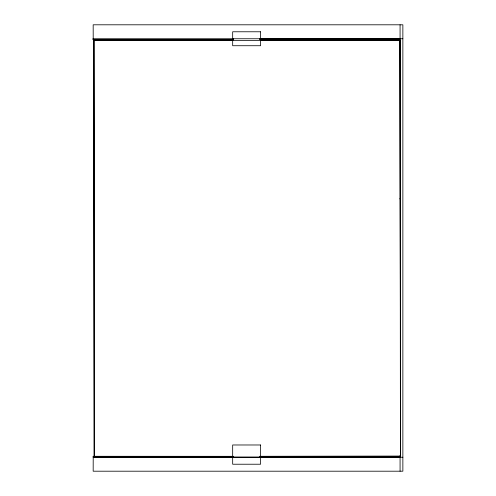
<?xml version="1.0" encoding="UTF-8"?>
<svg xmlns="http://www.w3.org/2000/svg" width="496" height="496" viewBox="0 0 496 496"><rect width="100%" height="100%" fill="white"/><g stroke="black" fill="none" stroke-linecap="round" stroke-linejoin="round"><path stroke-width="0.74" d="M93.211 456.308L93.174 471.2L402.864 471.2L402.864 457.25L93.136 457.25L93.477 456.308L93.477 457.256L93.174 456.301L233.424 456.326L233.256 457.269M94.296 457.014L93.794 40.294L94.11 457.014L400.607 457.225L399.95 40.492M94.147 457.014L94.302 456.37L94.407 457.014M400.601 457.213L400.061 40.492L400.415 457.213M402.864 457.25L402.864 24.8L93.174 24.8L93.211 39.686L93.18 38.738L93.211 39.686L233.424 39.705L233.424 38.756M93.756 40.306L232.903 40.387M259.799 39.668L400.03 39.438L400.036 38.49L259.786 38.731L259.96 39.68M322.264 39.568L326.38 39.562M400.253 40.505L94.06 40.294L94.407 456.37M399.999 456.06L259.786 456.301L259.786 457.25L399.999 457.008M402.864 38.75L93.174 38.75L94.023 40.802M232.903 39.457L94.482 39.457M260.344 39.457L399.051 39.451M292.466 40.145L398.555 40.145M260.344 40.387L398.765 40.387M94.482 40.387L94.234 39.451M399.801 198.809L400.439 198.809M400.03 38.49L399.999 39.438M399.844 38.49L399.844 39.438M399.733 38.49L399.733 39.438M399.844 456.06L399.844 457.008M399.733 456.06L399.733 457.008M400.074 24.8L400.074 38.75M400.074 457.25L400.074 471.2M94.407 39.451L94.407 40.381M93.366 38.738L93.366 39.686M93.366 456.308L93.366 457.256M260.574 31.775L232.674 31.775L232.674 45.725L260.574 45.725L260.574 31.775M260.574 444.98L232.674 444.98L232.674 464.225L260.574 464.225L260.574 444.98"/></g></svg>
